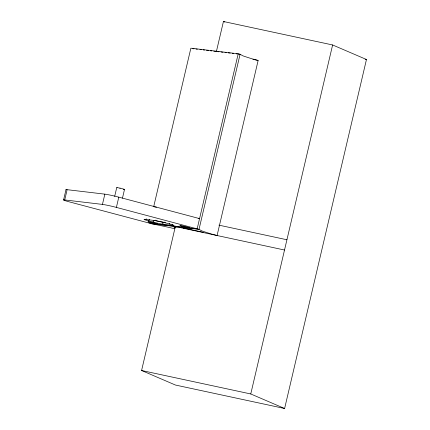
<?xml version="1.0" encoding="UTF-8"?>
<svg xmlns="http://www.w3.org/2000/svg" width="430" height="430" viewBox="0 0 430 430"><rect width="100%" height="100%" fill="white"/><g stroke="black" fill="none" stroke-linecap="round" stroke-linejoin="round"><path stroke-width="0.64" d="M63.592 199.902L65.994 189.646M174.929 228.781L168.802 227.368A34.346 1.978 13.2 0 0 165.002 226.519L151.672 223.75L69.047 201.799A10.605 0.613 13.2 0 1 64.72 199.939L67.128 189.684L104.845 194.15A10.605 0.613 13.2 0 1 118.798 197.15L199.558 218.607L198.225 218.451M64.72 199.939L102.442 204.406L104.845 194.15M114.676 196.392L116.75 187.544L120.577 188.216L124.523 189.372L122.453 198.203M153.746 206.459L190.872 48.181L238.215 53.793L240.08 54.287L242.902 55.809A34.346 1.978 13.2 0 0 244.509 56.4L250.728 58.41A18.232 1.048 13.2 0 0 252.587 58.948L258.14 60.453L217.08 235.522L211.522 234.022A18.232 1.048 13.2 0 1 209.668 233.479L203.449 231.469A34.346 1.978 13.2 0 1 201.842 230.883L199.02 229.357L116.39 207.405L118.798 197.15M216.387 51.562L223.439 21.5L332.616 44.962L366.467 59.501L284.612 408.5L175.435 385.038L141.583 370.499L175.462 226.062M238.215 53.793L197.155 228.862L149.807 223.256M284.612 408.5L250.76 393.961L332.616 44.962M124.517 189.388L123.227 189.248M192.737 48.681L194.048 48.837M196.021 49.068L197.338 49.224M199.966 49.536L201.283 49.692M203.256 49.928L204.572 50.079M206.545 50.315L208.518 50.547M210.49 50.783L211.807 50.939M213.78 51.17L215.752 51.407M217.725 51.638L219.037 51.793M221.009 52.03L222.982 52.261M224.954 52.498L226.271 52.653M228.244 52.885L230.217 53.121M232.189 53.352L233.506 53.508M236.134 53.82L237.451 53.976M238.763 54.132L240.08 54.287L199.02 229.357L151.672 223.75M154.472 206.927L156.472 207.163M146.42 218.881A1.844 1.639 -83.2 0 1 144.905 219.338L154.37 220.461A8.364 0.484 13.2 0 1 165.373 222.826L169.871 224.019A8.364 0.484 13.2 0 1 173.279 225.481A1.844 1.639 -83.2 0 1 172.14 224.32M154.349 220.38A6.52 0.376 13.2 0 0 162.642 222.149L164.54 222.375M144.905 219.338A8.364 0.484 13.2 0 0 148.312 220.805L152.811 221.998A8.364 0.484 13.2 0 0 163.814 224.363L173.285 225.487M365.161 59.222L366.467 59.501M252.926 59.329L258.14 60.453M218.934 225.153L286.928 239.763M284.52 250.018L175.343 226.556L175.897 226.793M175.73 227.271L173.806 226.857L175.225 227.47M141.583 370.499L250.76 393.961M119.862 188.517L120.137 188.582M117.121 187.749L116.793 187.604M223.439 21.5L224.67 22.027M203.213 232.544L201.821 231.947L183.47 228.002L184.862 228.599M176.45 227.029L177.004 227.266M102.442 204.406A10.605 0.613 13.2 0 1 116.39 207.405M66.134 189.867A10.605 0.613 13.2 0 1 67.128 189.684M163.814 224.363A1.844 1.639 -83.2 0 1 162.642 222.149M154.069 220.305A1.844 0.839 -75.1 0 1 152.811 221.998M149.479 219.434A1.844 0.839 -75.1 0 1 148.312 220.805M155.762 220.122A1.844 1.639 -83.2 0 1 154.37 220.461M165.373 222.826A1.844 0.839 -75.1 0 1 164.883 222.084M169.871 224.019A1.844 0.839 -75.1 0 1 169.377 223.277M181.874 226.261A4.891 0.279 13.2 0 0 189.42 227.819A4.891 0.279 13.2 0 0 182.761 225.97A4.891 0.279 13.2 0 0 181.874 226.261M149.914 222.477A4.891 0.279 13.2 0 0 157.461 224.035A4.891 0.279 13.2 0 0 150.801 222.186A4.891 0.279 13.2 0 0 149.914 222.477"/></g></svg>
